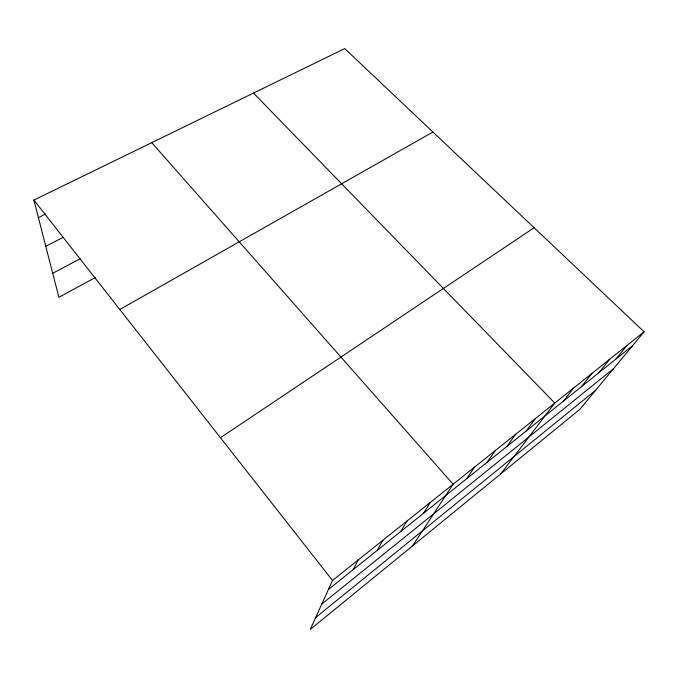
<?xml version="1.0" encoding="UTF-8"?>
<svg xmlns="http://www.w3.org/2000/svg" width="678" height="678" viewBox="0 0 678 678"><rect width="100%" height="100%" fill="white"/><g stroke="black" fill="none" stroke-linecap="round" stroke-linejoin="round"><path stroke-width="1.02" d="M644.1 331.788L332.525 580.461L310.278 629.404L579.826 409.359L644.1 331.788L344.738 48.596L33.9 200.078L58.884 297.311L95.564 277.395M353.238 569.622L358.103 560.053M377.349 550.29L382.917 540.247M400.774 531.518L407.003 521.018M423.547 513.271L430.394 502.356M412.538 545.926L453.116 484.219L151.728 142.66M466.591 478.761L474.558 467.1M486.957 462.438L495.432 450.446M506.797 446.539L515.738 434.234M526.128 431.039L535.518 418.445M500.754 473.905L554.79 403.071L253.479 93.072M563.35 401.207L573.563 388.087M581.283 386.833L591.86 373.476M598.776 372.815L609.708 359.23M615.844 359.128L627.116 345.339M315.643 617.59L595.716 390.181M321.779 604.106L613.565 368.637M328.415 589.521L632.515 345.763M220.452 437.708L534.111 227.74M119.803 309.499L432.937 132.032M52.715 273.276L80.106 258.784M45.773 246.284L63.173 237.351M38.409 217.613L45.799 213.934M33.9 200.078L332.525 580.461"/></g></svg>
